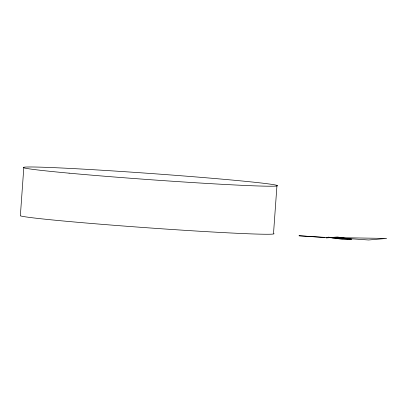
<?xml version="1.0" encoding="UTF-8"?>
<svg xmlns="http://www.w3.org/2000/svg" width="407" height="407" viewBox="0 0 407 407"><rect width="100%" height="100%" fill="white"/><g stroke="black" fill="none" stroke-linecap="round" stroke-linejoin="round"><path stroke-width="0.61" d="M23.794 167.811L20.35 215.847A127.447 3.114 4.1 0 0 158.567 228.571A127.447 3.114 4.1 0 0 273.524 233.415L276.969 185.373M340.623 238.253L340.008 238.263L340.929 238.304M340.659 238.471L340.277 238.268C341.127 238.609 339.794 238.024 340.44 238.278M340.532 238.202L340.791 238.293M326.261 237.942L337.357 236.986L351.902 239.255L333.908 238.095L328.098 237.189L368.63 239.988L386.65 238.431L332.02 237.551L335.714 237.729L328.831 237.301M340.318 238.283L341.066 238.319M340.379 238.273L339.86 238.237L341.041 238.324M333.231 237.897L298.972 235.765L324.974 237.556M340.125 238.253L340.883 238.304M340.16 238.507L340.71 238.553L340.191 238.512M348.234 238.899L342.633 239.382L329.812 237.378L346.057 238.426L351.144 239.219L342.363 238.614L348.234 238.899M69.093 173.168A127.447 3.114 4.1 0 0 275.666 186.096A127.447 3.114 4.1 0 0 106.385 170.513A127.447 3.114 4.1 0 0 69.093 173.168"/></g></svg>
